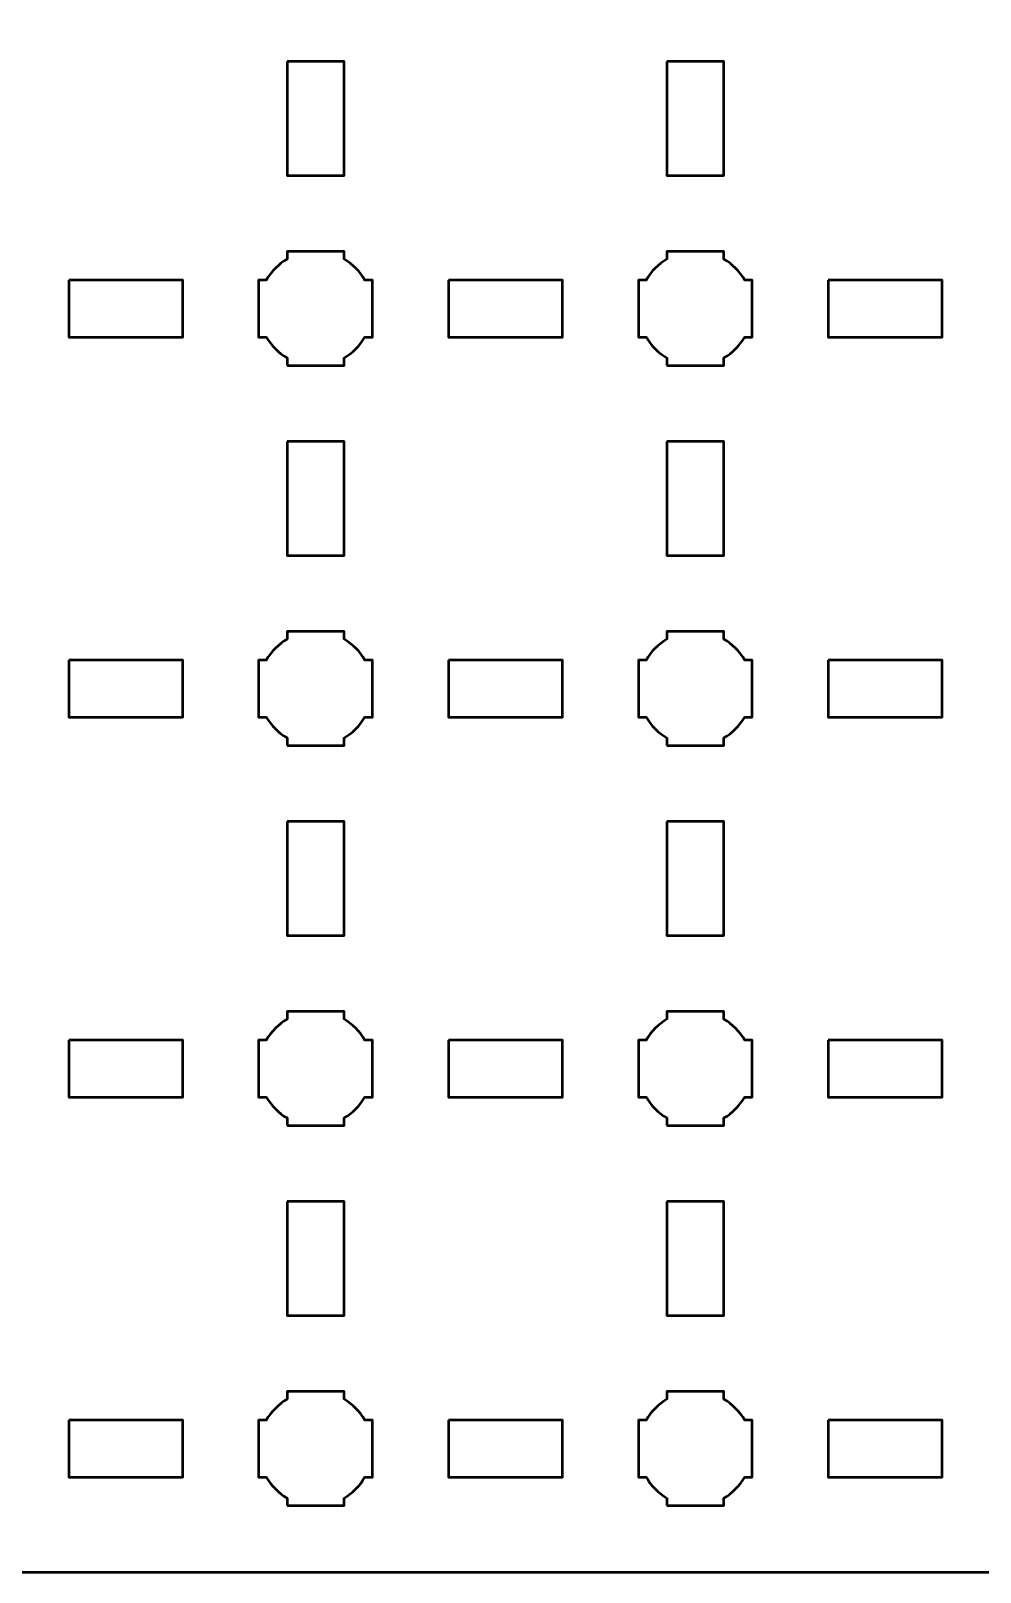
# Model space of a CAD drawing. Header units: centimetres. Extents: x -19.6 to 19.7, y -15.7 to 15.7.
# Drawn here: x -4.5 to 0.5, y -15.65 to -7.54 of the extents above; entities that cross this region are included whole.
import ezdxf

# ---------------------------------------------------------------- set-up
doc = ezdxf.new("R2010")
doc.units = ezdxf.units.CM
doc.header["$MEASUREMENT"] = 0
doc.layers.add('Layer 1', color=7, linetype='Continuous')

msp = doc.modelspace()

# ---------------------------------------------------------------- linework, layer by layer
at = {"layer": 'Layer 1', "lineweight": 53}
for points, knots in [([(-19.14991, 15.65004), (-19.14991, 15.65004), (19.15005, 15.65004), (19.15005, 15.65004), (19.15005, 15.65004), (19.42701, 15.65004), (19.65001, 15.42694), (19.65001, 15.14994), (19.65001, 15.14994), (19.65001, 15.14994), (19.65001, -15.14993), (19.65001, -15.14993), (19.65001, -15.14993), (19.65001, -15.42707), (19.42701, -15.65003), (19.15005, -15.65003), (19.15005, -15.65003), (19.15005, -15.65003), (-19.14991, -15.65003), (-19.14991, -15.65003), (-19.14991, -15.65003), (-19.42691, -15.65003), (-19.65, -15.42707), (-19.65, -15.14993), (-19.65, -15.14993), (-19.65, -15.14993), (-19.65, 15.14994), (-19.65, 15.14994), (-19.65, 15.14994), (-19.65, 15.42694), (-19.42691, 15.65004), (-19.14991, 15.65004)], [0, 0, 0, 0, 0.125, 0.125, 0.125, 0.125, 0.25, 0.25, 0.25, 0.25, 0.375, 0.375, 0.375, 0.375, 0.5, 0.5, 0.5, 0.5, 0.625, 0.625, 0.625, 0.625, 0.75, 0.75, 0.75, 0.75, 0.875, 0.875, 0.875, 0.875, 1, 1, 1, 1]), ([(-3.14992, -7.70001), (-3.14992, -7.70001), (-2.84991, -7.70001), (-2.84991, -7.70001), (-2.84991, -7.70001), (-2.84991, -7.70001), (-2.84991, -8.30001), (-2.84991, -8.30001), (-2.84991, -8.30001), (-2.84991, -8.30001), (-3.14992, -8.30001), (-3.14992, -8.30001), (-3.14992, -8.30001), (-3.14992, -8.30001), (-3.14992, -7.70001), (-3.14992, -7.70001)], [0, 0, 0, 0, 0.25, 0.25, 0.25, 0.25, 0.5, 0.5, 0.5, 0.5, 0.75, 0.75, 0.75, 0.75, 1, 1, 1, 1]), ([(-1.14998, -7.70001), (-1.14998, -7.70001), (-0.84998, -7.70001), (-0.84998, -7.70001), (-0.84998, -7.70001), (-0.84998, -7.70001), (-0.84998, -8.30001), (-0.84998, -8.30001), (-0.84998, -8.30001), (-0.84998, -8.30001), (-1.14998, -8.30001), (-1.14998, -8.30001), (-1.14998, -8.30001), (-1.14998, -8.30001), (-1.14998, -7.70001), (-1.14998, -7.70001)], [0, 0, 0, 0, 0.25, 0.25, 0.25, 0.25, 0.5, 0.5, 0.5, 0.5, 0.75, 0.75, 0.75, 0.75, 1, 1, 1, 1]), ([(-3.14992, -9.29989), (-3.14992, -9.29989), (-3.14992, -9.25978), (-3.14992, -9.25978), (-3.14992, -9.25978), (-3.19553, -9.23346), (-3.23345, -9.19543), (-3.25991, -9.14996), (-3.25991, -9.14996), (-3.25991, -9.14996), (-3.29999, -9.14996), (-3.29999, -9.14996), (-3.29999, -9.14996), (-3.29999, -9.14996), (-3.29999, -8.99989), (-3.29999, -8.99989), (-3.29999, -8.99989), (-3.29999, -8.99989), (-3.29999, -8.84996), (-3.29999, -8.84996), (-3.29999, -8.84996), (-3.29999, -8.84996), (-3.25991, -8.84996), (-3.25991, -8.84996), (-3.25991, -8.84996), (-3.23345, -8.80448), (-3.19553, -8.76645), (-3.14992, -8.74014), (-3.14992, -8.74014), (-3.14992, -8.74014), (-3.14992, -8.69988), (-3.14992, -8.69988), (-3.14992, -8.69988), (-3.14992, -8.69988), (-2.99999, -8.69988), (-2.99999, -8.69988), (-2.99999, -8.69988), (-2.99999, -8.69988), (-2.84991, -8.69988), (-2.84991, -8.69988), (-2.84991, -8.69988), (-2.84991, -8.69988), (-2.84991, -8.74014), (-2.84991, -8.74014), (-2.84991, -8.74014), (-2.80444, -8.76645), (-2.76655, -8.80448), (-2.74009, -8.84996), (-2.74009, -8.84996), (-2.74009, -8.84996), (-2.69998, -8.84996), (-2.69998, -8.84996), (-2.69998, -8.84996), (-2.69998, -8.84996), (-2.69998, -8.99989), (-2.69998, -8.99989), (-2.69998, -8.99989), (-2.69998, -8.99989), (-2.69998, -9.14996), (-2.69998, -9.14996), (-2.69998, -9.14996), (-2.69998, -9.14996), (-2.74009, -9.14996), (-2.74009, -9.14996), (-2.74009, -9.14996), (-2.76655, -9.19543), (-2.80444, -9.23346), (-2.84991, -9.25978), (-2.84991, -9.25978), (-2.84991, -9.25978), (-2.84991, -9.29989), (-2.84991, -9.29989), (-2.84991, -9.29989), (-2.84991, -9.29989), (-2.99999, -9.29989), (-2.99999, -9.29989), (-2.99999, -9.29989), (-2.99999, -9.29989), (-3.14992, -9.29989), (-3.14992, -9.29989)], [0, 0, 0, 0, 0.05, 0.05, 0.05, 0.05, 0.1, 0.1, 0.1, 0.1, 0.15, 0.15, 0.15, 0.15, 0.2, 0.2, 0.2, 0.2, 0.25, 0.25, 0.25, 0.25, 0.3, 0.3, 0.3, 0.3, 0.35, 0.35, 0.35, 0.35, 0.4, 0.4, 0.4, 0.4, 0.45, 0.45, 0.45, 0.45, 0.5, 0.5, 0.5, 0.5, 0.55, 0.55, 0.55, 0.55, 0.6, 0.6, 0.6, 0.6, 0.65, 0.65, 0.65, 0.65, 0.7, 0.7, 0.7, 0.7, 0.75, 0.75, 0.75, 0.75, 0.8, 0.8, 0.8, 0.8, 0.85, 0.85, 0.85, 0.85, 0.9, 0.9, 0.9, 0.9, 0.95, 0.95, 0.95, 0.95, 1, 1, 1, 1]), ([(-1.14998, -9.29989), (-1.14998, -9.29989), (-1.14998, -9.25978), (-1.14998, -9.25978), (-1.14998, -9.25978), (-1.1956, -9.23346), (-1.23349, -9.19543), (-1.2598, -9.14996), (-1.2598, -9.14996), (-1.2598, -9.14996), (-1.30006, -9.14996), (-1.30006, -9.14996), (-1.30006, -9.14996), (-1.30006, -9.14996), (-1.30006, -8.99989), (-1.30006, -8.99989), (-1.30006, -8.99989), (-1.30006, -8.99989), (-1.30006, -8.84996), (-1.30006, -8.84996), (-1.30006, -8.84996), (-1.30006, -8.84996), (-1.2598, -8.84996), (-1.2598, -8.84996), (-1.2598, -8.84996), (-1.23349, -8.80448), (-1.1956, -8.76645), (-1.14998, -8.74014), (-1.14998, -8.74014), (-1.14998, -8.74014), (-1.14998, -8.69988), (-1.14998, -8.69988), (-1.14998, -8.69988), (-1.14998, -8.69988), (-1.00005, -8.69988), (-1.00005, -8.69988), (-1.00005, -8.69988), (-1.00005, -8.69988), (-0.84998, -8.69988), (-0.84998, -8.69988), (-0.84998, -8.69988), (-0.84998, -8.69988), (-0.84998, -8.74014), (-0.84998, -8.74014), (-0.84998, -8.74014), (-0.80451, -8.76645), (-0.76648, -8.80448), (-0.74016, -8.84996), (-0.74016, -8.84996), (-0.74016, -8.84996), (-0.70005, -8.84996), (-0.70005, -8.84996), (-0.70005, -8.84996), (-0.70005, -8.84996), (-0.70005, -8.99989), (-0.70005, -8.99989), (-0.70005, -8.99989), (-0.70005, -8.99989), (-0.70005, -9.14996), (-0.70005, -9.14996), (-0.70005, -9.14996), (-0.70005, -9.14996), (-0.74016, -9.14996), (-0.74016, -9.14996), (-0.74016, -9.14996), (-0.76648, -9.19543), (-0.80451, -9.23346), (-0.84998, -9.25978), (-0.84998, -9.25978), (-0.84998, -9.25978), (-0.84998, -9.29989), (-0.84998, -9.29989), (-0.84998, -9.29989), (-0.84998, -9.29989), (-1.00005, -9.29989), (-1.00005, -9.29989), (-1.00005, -9.29989), (-1.00005, -9.29989), (-1.14998, -9.29989), (-1.14998, -9.29989)], [0, 0, 0, 0, 0.05, 0.05, 0.05, 0.05, 0.1, 0.1, 0.1, 0.1, 0.15, 0.15, 0.15, 0.15, 0.2, 0.2, 0.2, 0.2, 0.25, 0.25, 0.25, 0.25, 0.3, 0.3, 0.3, 0.3, 0.35, 0.35, 0.35, 0.35, 0.4, 0.4, 0.4, 0.4, 0.45, 0.45, 0.45, 0.45, 0.5, 0.5, 0.5, 0.5, 0.55, 0.55, 0.55, 0.55, 0.6, 0.6, 0.6, 0.6, 0.65, 0.65, 0.65, 0.65, 0.7, 0.7, 0.7, 0.7, 0.75, 0.75, 0.75, 0.75, 0.8, 0.8, 0.8, 0.8, 0.85, 0.85, 0.85, 0.85, 0.9, 0.9, 0.9, 0.9, 0.95, 0.95, 0.95, 0.95, 1, 1, 1, 1]), ([(-4.2999, -8.84996), (-4.2999, -8.84996), (-3.6999, -8.84996), (-3.6999, -8.84996), (-3.6999, -8.84996), (-3.6999, -8.84996), (-3.6999, -9.14996), (-3.6999, -9.14996), (-3.6999, -9.14996), (-3.6999, -9.14996), (-4.2999, -9.14996), (-4.2999, -9.14996), (-4.2999, -9.14996), (-4.2999, -9.14996), (-4.2999, -8.84996), (-4.2999, -8.84996)], [0, 0, 0, 0, 0.25, 0.25, 0.25, 0.25, 0.5, 0.5, 0.5, 0.5, 0.75, 0.75, 0.75, 0.75, 1, 1, 1, 1]), ([(-2.29997, -8.84996), (-2.29997, -8.84996), (-1.69996, -8.84996), (-1.69996, -8.84996), (-1.69996, -8.84996), (-1.69996, -8.84996), (-1.69996, -9.14996), (-1.69996, -9.14996), (-1.69996, -9.14996), (-1.69996, -9.14996), (-2.29997, -9.14996), (-2.29997, -9.14996), (-2.29997, -9.14996), (-2.29997, -9.14996), (-2.29997, -8.84996), (-2.29997, -8.84996)], [0, 0, 0, 0, 0.25, 0.25, 0.25, 0.25, 0.5, 0.5, 0.5, 0.5, 0.75, 0.75, 0.75, 0.75, 1, 1, 1, 1]), ([(-0.3, -8.84996), (-0.3, -8.84996), (0.3, -8.84996), (0.3, -8.84996), (0.3, -8.84996), (0.3, -8.84996), (0.3, -9.14996), (0.3, -9.14996), (0.3, -9.14996), (0.3, -9.14996), (-0.3, -9.14996), (-0.3, -9.14996), (-0.3, -9.14996), (-0.3, -9.14996), (-0.3, -8.84996), (-0.3, -8.84996)], [0, 0, 0, 0, 0.25, 0.25, 0.25, 0.25, 0.5, 0.5, 0.5, 0.5, 0.75, 0.75, 0.75, 0.75, 1, 1, 1, 1]), ([(-3.14992, -9.70008), (-3.14992, -9.70008), (-2.84991, -9.70008), (-2.84991, -9.70008), (-2.84991, -9.70008), (-2.84991, -9.70008), (-2.84991, -10.30008), (-2.84991, -10.30008), (-2.84991, -10.30008), (-2.84991, -10.30008), (-3.14992, -10.30008), (-3.14992, -10.30008), (-3.14992, -10.30008), (-3.14992, -10.30008), (-3.14992, -9.70008), (-3.14992, -9.70008)], [0, 0, 0, 0, 0.25, 0.25, 0.25, 0.25, 0.5, 0.5, 0.5, 0.5, 0.75, 0.75, 0.75, 0.75, 1, 1, 1, 1]), ([(-1.14998, -9.70008), (-1.14998, -9.70008), (-0.84998, -9.70008), (-0.84998, -9.70008), (-0.84998, -9.70008), (-0.84998, -9.70008), (-0.84998, -10.30008), (-0.84998, -10.30008), (-0.84998, -10.30008), (-0.84998, -10.30008), (-1.14998, -10.30008), (-1.14998, -10.30008), (-1.14998, -10.30008), (-1.14998, -10.30008), (-1.14998, -9.70008), (-1.14998, -9.70008)], [0, 0, 0, 0, 0.25, 0.25, 0.25, 0.25, 0.5, 0.5, 0.5, 0.5, 0.75, 0.75, 0.75, 0.75, 1, 1, 1, 1]), ([(-3.14992, -11.29996), (-3.14992, -11.29996), (-3.14992, -11.25975), (-3.14992, -11.25975), (-3.14992, -11.25975), (-3.19553, -11.23343), (-3.23345, -11.19551), (-3.25991, -11.14989), (-3.25991, -11.14989), (-3.25991, -11.14989), (-3.29999, -11.14989), (-3.29999, -11.14989), (-3.29999, -11.14989), (-3.29999, -11.14989), (-3.29999, -10.99996), (-3.29999, -10.99996), (-3.29999, -10.99996), (-3.29999, -10.99996), (-3.29999, -10.84992), (-3.29999, -10.84992), (-3.29999, -10.84992), (-3.29999, -10.84992), (-3.25991, -10.84992), (-3.25991, -10.84992), (-3.25991, -10.84992), (-3.23345, -10.80445), (-3.19553, -10.76639), (-3.14992, -10.74007), (-3.14992, -10.74007), (-3.14992, -10.74007), (-3.14992, -10.69999), (-3.14992, -10.69999), (-3.14992, -10.69999), (-3.14992, -10.69999), (-2.99999, -10.69999), (-2.99999, -10.69999), (-2.99999, -10.69999), (-2.99999, -10.69999), (-2.84991, -10.69999), (-2.84991, -10.69999), (-2.84991, -10.69999), (-2.84991, -10.69999), (-2.84991, -10.74007), (-2.84991, -10.74007), (-2.84991, -10.74007), (-2.80444, -10.76639), (-2.76655, -10.80445), (-2.74009, -10.84992), (-2.74009, -10.84992), (-2.74009, -10.84992), (-2.69998, -10.84992), (-2.69998, -10.84992), (-2.69998, -10.84992), (-2.69998, -10.84992), (-2.69998, -10.99996), (-2.69998, -10.99996), (-2.69998, -10.99996), (-2.69998, -10.99996), (-2.69998, -11.14989), (-2.69998, -11.14989), (-2.69998, -11.14989), (-2.69998, -11.14989), (-2.74009, -11.14989), (-2.74009, -11.14989), (-2.74009, -11.14989), (-2.76655, -11.19551), (-2.80444, -11.23343), (-2.84991, -11.25975), (-2.84991, -11.25975), (-2.84991, -11.25975), (-2.84991, -11.29996), (-2.84991, -11.29996), (-2.84991, -11.29996), (-2.84991, -11.29996), (-2.99999, -11.29996), (-2.99999, -11.29996), (-2.99999, -11.29996), (-2.99999, -11.29996), (-3.14992, -11.29996), (-3.14992, -11.29996)], [0, 0, 0, 0, 0.05, 0.05, 0.05, 0.05, 0.1, 0.1, 0.1, 0.1, 0.15, 0.15, 0.15, 0.15, 0.2, 0.2, 0.2, 0.2, 0.25, 0.25, 0.25, 0.25, 0.3, 0.3, 0.3, 0.3, 0.35, 0.35, 0.35, 0.35, 0.4, 0.4, 0.4, 0.4, 0.45, 0.45, 0.45, 0.45, 0.5, 0.5, 0.5, 0.5, 0.55, 0.55, 0.55, 0.55, 0.6, 0.6, 0.6, 0.6, 0.65, 0.65, 0.65, 0.65, 0.7, 0.7, 0.7, 0.7, 0.75, 0.75, 0.75, 0.75, 0.8, 0.8, 0.8, 0.8, 0.85, 0.85, 0.85, 0.85, 0.9, 0.9, 0.9, 0.9, 0.95, 0.95, 0.95, 0.95, 1, 1, 1, 1]), ([(-1.14998, -11.29996), (-1.14998, -11.29996), (-1.14998, -11.25975), (-1.14998, -11.25975), (-1.14998, -11.25975), (-1.1956, -11.23343), (-1.23349, -11.19551), (-1.2598, -11.14989), (-1.2598, -11.14989), (-1.2598, -11.14989), (-1.30006, -11.14989), (-1.30006, -11.14989), (-1.30006, -11.14989), (-1.30006, -11.14989), (-1.30006, -10.99996), (-1.30006, -10.99996), (-1.30006, -10.99996), (-1.30006, -10.99996), (-1.30006, -10.84992), (-1.30006, -10.84992), (-1.30006, -10.84992), (-1.30006, -10.84992), (-1.2598, -10.84992), (-1.2598, -10.84992), (-1.2598, -10.84992), (-1.23349, -10.80445), (-1.1956, -10.76639), (-1.14998, -10.74007), (-1.14998, -10.74007), (-1.14998, -10.74007), (-1.14998, -10.69999), (-1.14998, -10.69999), (-1.14998, -10.69999), (-1.14998, -10.69999), (-1.00005, -10.69999), (-1.00005, -10.69999), (-1.00005, -10.69999), (-1.00005, -10.69999), (-0.84998, -10.69999), (-0.84998, -10.69999), (-0.84998, -10.69999), (-0.84998, -10.69999), (-0.84998, -10.74007), (-0.84998, -10.74007), (-0.84998, -10.74007), (-0.80451, -10.76639), (-0.76648, -10.80445), (-0.74016, -10.84992), (-0.74016, -10.84992), (-0.74016, -10.84992), (-0.70005, -10.84992), (-0.70005, -10.84992), (-0.70005, -10.84992), (-0.70005, -10.84992), (-0.70005, -10.99996), (-0.70005, -10.99996), (-0.70005, -10.99996), (-0.70005, -10.99996), (-0.70005, -11.14989), (-0.70005, -11.14989), (-0.70005, -11.14989), (-0.70005, -11.14989), (-0.74016, -11.14989), (-0.74016, -11.14989), (-0.74016, -11.14989), (-0.76648, -11.19551), (-0.80451, -11.23343), (-0.84998, -11.25975), (-0.84998, -11.25975), (-0.84998, -11.25975), (-0.84998, -11.29996), (-0.84998, -11.29996), (-0.84998, -11.29996), (-0.84998, -11.29996), (-1.00005, -11.29996), (-1.00005, -11.29996), (-1.00005, -11.29996), (-1.00005, -11.29996), (-1.14998, -11.29996), (-1.14998, -11.29996)], [0, 0, 0, 0, 0.05, 0.05, 0.05, 0.05, 0.1, 0.1, 0.1, 0.1, 0.15, 0.15, 0.15, 0.15, 0.2, 0.2, 0.2, 0.2, 0.25, 0.25, 0.25, 0.25, 0.3, 0.3, 0.3, 0.3, 0.35, 0.35, 0.35, 0.35, 0.4, 0.4, 0.4, 0.4, 0.45, 0.45, 0.45, 0.45, 0.5, 0.5, 0.5, 0.5, 0.55, 0.55, 0.55, 0.55, 0.6, 0.6, 0.6, 0.6, 0.65, 0.65, 0.65, 0.65, 0.7, 0.7, 0.7, 0.7, 0.75, 0.75, 0.75, 0.75, 0.8, 0.8, 0.8, 0.8, 0.85, 0.85, 0.85, 0.85, 0.9, 0.9, 0.9, 0.9, 0.95, 0.95, 0.95, 0.95, 1, 1, 1, 1]), ([(-4.2999, -10.85003), (-4.2999, -10.85003), (-3.6999, -10.85003), (-3.6999, -10.85003), (-3.6999, -10.85003), (-3.6999, -10.85003), (-3.6999, -11.15003), (-3.6999, -11.15003), (-3.6999, -11.15003), (-3.6999, -11.15003), (-4.2999, -11.15003), (-4.2999, -11.15003), (-4.2999, -11.15003), (-4.2999, -11.15003), (-4.2999, -10.85003), (-4.2999, -10.85003)], [0, 0, 0, 0, 0.25, 0.25, 0.25, 0.25, 0.5, 0.5, 0.5, 0.5, 0.75, 0.75, 0.75, 0.75, 1, 1, 1, 1]), ([(-2.29997, -10.85003), (-2.29997, -10.85003), (-1.69996, -10.85003), (-1.69996, -10.85003), (-1.69996, -10.85003), (-1.69996, -10.85003), (-1.69996, -11.15003), (-1.69996, -11.15003), (-1.69996, -11.15003), (-1.69996, -11.15003), (-2.29997, -11.15003), (-2.29997, -11.15003), (-2.29997, -11.15003), (-2.29997, -11.15003), (-2.29997, -10.85003), (-2.29997, -10.85003)], [0, 0, 0, 0, 0.25, 0.25, 0.25, 0.25, 0.5, 0.5, 0.5, 0.5, 0.75, 0.75, 0.75, 0.75, 1, 1, 1, 1]), ([(-0.3, -10.85003), (-0.3, -10.85003), (0.3, -10.85003), (0.3, -10.85003), (0.3, -10.85003), (0.3, -10.85003), (0.3, -11.15003), (0.3, -11.15003), (0.3, -11.15003), (0.3, -11.15003), (-0.3, -11.15003), (-0.3, -11.15003), (-0.3, -11.15003), (-0.3, -11.15003), (-0.3, -10.85003), (-0.3, -10.85003)], [0, 0, 0, 0, 0.25, 0.25, 0.25, 0.25, 0.5, 0.5, 0.5, 0.5, 0.75, 0.75, 0.75, 0.75, 1, 1, 1, 1]), ([(-3.14992, -11.70001), (-3.14992, -11.70001), (-2.84991, -11.70001), (-2.84991, -11.70001), (-2.84991, -11.70001), (-2.84991, -11.70001), (-2.84991, -12.30002), (-2.84991, -12.30002), (-2.84991, -12.30002), (-2.84991, -12.30002), (-3.14992, -12.30002), (-3.14992, -12.30002), (-3.14992, -12.30002), (-3.14992, -12.30002), (-3.14992, -11.70001), (-3.14992, -11.70001)], [0, 0, 0, 0, 0.25, 0.25, 0.25, 0.25, 0.5, 0.5, 0.5, 0.5, 0.75, 0.75, 0.75, 0.75, 1, 1, 1, 1]), ([(-1.14998, -11.70001), (-1.14998, -11.70001), (-0.84998, -11.70001), (-0.84998, -11.70001), (-0.84998, -11.70001), (-0.84998, -11.70001), (-0.84998, -12.30002), (-0.84998, -12.30002), (-0.84998, -12.30002), (-0.84998, -12.30002), (-1.14998, -12.30002), (-1.14998, -12.30002), (-1.14998, -12.30002), (-1.14998, -12.30002), (-1.14998, -11.70001), (-1.14998, -11.70001)], [0, 0, 0, 0, 0.25, 0.25, 0.25, 0.25, 0.5, 0.5, 0.5, 0.5, 0.75, 0.75, 0.75, 0.75, 1, 1, 1, 1]), ([(-3.14992, -13.29993), (-3.14992, -13.29993), (-3.14992, -13.25982), (-3.14992, -13.25982), (-3.14992, -13.25982), (-3.19553, -13.2335), (-3.23345, -13.19547), (-3.25991, -13.15), (-3.25991, -13.15), (-3.25991, -13.15), (-3.29999, -13.15), (-3.29999, -13.15), (-3.29999, -13.15), (-3.29999, -13.15), (-3.29999, -12.99993), (-3.29999, -12.99993), (-3.29999, -12.99993), (-3.29999, -12.99993), (-3.29999, -12.85), (-3.29999, -12.85), (-3.29999, -12.85), (-3.29999, -12.85), (-3.25991, -12.85), (-3.25991, -12.85), (-3.25991, -12.85), (-3.23345, -12.80438), (-3.19553, -12.7665), (-3.14992, -12.74018), (-3.14992, -12.74018), (-3.14992, -12.74018), (-3.14992, -12.69993), (-3.14992, -12.69993), (-3.14992, -12.69993), (-3.14992, -12.69993), (-2.99999, -12.69993), (-2.99999, -12.69993), (-2.99999, -12.69993), (-2.99999, -12.69993), (-2.84991, -12.69993), (-2.84991, -12.69993), (-2.84991, -12.69993), (-2.84991, -12.69993), (-2.84991, -12.74018), (-2.84991, -12.74018), (-2.84991, -12.74018), (-2.80444, -12.7665), (-2.76655, -12.80438), (-2.74009, -12.85), (-2.74009, -12.85), (-2.74009, -12.85), (-2.69998, -12.85), (-2.69998, -12.85), (-2.69998, -12.85), (-2.69998, -12.85), (-2.69998, -12.99993), (-2.69998, -12.99993), (-2.69998, -12.99993), (-2.69998, -12.99993), (-2.69998, -13.15), (-2.69998, -13.15), (-2.69998, -13.15), (-2.69998, -13.15), (-2.74009, -13.15), (-2.74009, -13.15), (-2.74009, -13.15), (-2.76655, -13.19547), (-2.80444, -13.2335), (-2.84991, -13.25982), (-2.84991, -13.25982), (-2.84991, -13.25982), (-2.84991, -13.29993), (-2.84991, -13.29993), (-2.84991, -13.29993), (-2.84991, -13.29993), (-2.99999, -13.29993), (-2.99999, -13.29993), (-2.99999, -13.29993), (-2.99999, -13.29993), (-3.14992, -13.29993), (-3.14992, -13.29993)], [0, 0, 0, 0, 0.05, 0.05, 0.05, 0.05, 0.1, 0.1, 0.1, 0.1, 0.15, 0.15, 0.15, 0.15, 0.2, 0.2, 0.2, 0.2, 0.25, 0.25, 0.25, 0.25, 0.3, 0.3, 0.3, 0.3, 0.35, 0.35, 0.35, 0.35, 0.4, 0.4, 0.4, 0.4, 0.45, 0.45, 0.45, 0.45, 0.5, 0.5, 0.5, 0.5, 0.55, 0.55, 0.55, 0.55, 0.6, 0.6, 0.6, 0.6, 0.65, 0.65, 0.65, 0.65, 0.7, 0.7, 0.7, 0.7, 0.75, 0.75, 0.75, 0.75, 0.8, 0.8, 0.8, 0.8, 0.85, 0.85, 0.85, 0.85, 0.9, 0.9, 0.9, 0.9, 0.95, 0.95, 0.95, 0.95, 1, 1, 1, 1]), ([(-1.14998, -13.29993), (-1.14998, -13.29993), (-1.14998, -13.25982), (-1.14998, -13.25982), (-1.14998, -13.25982), (-1.1956, -13.2335), (-1.23349, -13.19547), (-1.2598, -13.15), (-1.2598, -13.15), (-1.2598, -13.15), (-1.30006, -13.15), (-1.30006, -13.15), (-1.30006, -13.15), (-1.30006, -13.15), (-1.30006, -12.99993), (-1.30006, -12.99993), (-1.30006, -12.99993), (-1.30006, -12.99993), (-1.30006, -12.85), (-1.30006, -12.85), (-1.30006, -12.85), (-1.30006, -12.85), (-1.2598, -12.85), (-1.2598, -12.85), (-1.2598, -12.85), (-1.23349, -12.80438), (-1.1956, -12.7665), (-1.14998, -12.74018), (-1.14998, -12.74018), (-1.14998, -12.74018), (-1.14998, -12.69993), (-1.14998, -12.69993), (-1.14998, -12.69993), (-1.14998, -12.69993), (-1.00005, -12.69993), (-1.00005, -12.69993), (-1.00005, -12.69993), (-1.00005, -12.69993), (-0.84998, -12.69993), (-0.84998, -12.69993), (-0.84998, -12.69993), (-0.84998, -12.69993), (-0.84998, -12.74018), (-0.84998, -12.74018), (-0.84998, -12.74018), (-0.80451, -12.7665), (-0.76648, -12.80438), (-0.74016, -12.85), (-0.74016, -12.85), (-0.74016, -12.85), (-0.70005, -12.85), (-0.70005, -12.85), (-0.70005, -12.85), (-0.70005, -12.85), (-0.70005, -12.99993), (-0.70005, -12.99993), (-0.70005, -12.99993), (-0.70005, -12.99993), (-0.70005, -13.15), (-0.70005, -13.15), (-0.70005, -13.15), (-0.70005, -13.15), (-0.74016, -13.15), (-0.74016, -13.15), (-0.74016, -13.15), (-0.76648, -13.19547), (-0.80451, -13.2335), (-0.84998, -13.25982), (-0.84998, -13.25982), (-0.84998, -13.25982), (-0.84998, -13.29993), (-0.84998, -13.29993), (-0.84998, -13.29993), (-0.84998, -13.29993), (-1.00005, -13.29993), (-1.00005, -13.29993), (-1.00005, -13.29993), (-1.00005, -13.29993), (-1.14998, -13.29993), (-1.14998, -13.29993)], [0, 0, 0, 0, 0.05, 0.05, 0.05, 0.05, 0.1, 0.1, 0.1, 0.1, 0.15, 0.15, 0.15, 0.15, 0.2, 0.2, 0.2, 0.2, 0.25, 0.25, 0.25, 0.25, 0.3, 0.3, 0.3, 0.3, 0.35, 0.35, 0.35, 0.35, 0.4, 0.4, 0.4, 0.4, 0.45, 0.45, 0.45, 0.45, 0.5, 0.5, 0.5, 0.5, 0.55, 0.55, 0.55, 0.55, 0.6, 0.6, 0.6, 0.6, 0.65, 0.65, 0.65, 0.65, 0.7, 0.7, 0.7, 0.7, 0.75, 0.75, 0.75, 0.75, 0.8, 0.8, 0.8, 0.8, 0.85, 0.85, 0.85, 0.85, 0.9, 0.9, 0.9, 0.9, 0.95, 0.95, 0.95, 0.95, 1, 1, 1, 1]), ([(-4.2999, -12.85), (-4.2999, -12.85), (-3.6999, -12.85), (-3.6999, -12.85), (-3.6999, -12.85), (-3.6999, -12.85), (-3.6999, -13.15), (-3.6999, -13.15), (-3.6999, -13.15), (-3.6999, -13.15), (-4.2999, -13.15), (-4.2999, -13.15), (-4.2999, -13.15), (-4.2999, -13.15), (-4.2999, -12.85), (-4.2999, -12.85)], [0, 0, 0, 0, 0.25, 0.25, 0.25, 0.25, 0.5, 0.5, 0.5, 0.5, 0.75, 0.75, 0.75, 0.75, 1, 1, 1, 1]), ([(-2.29997, -12.85), (-2.29997, -12.85), (-1.69996, -12.85), (-1.69996, -12.85), (-1.69996, -12.85), (-1.69996, -12.85), (-1.69996, -13.15), (-1.69996, -13.15), (-1.69996, -13.15), (-1.69996, -13.15), (-2.29997, -13.15), (-2.29997, -13.15), (-2.29997, -13.15), (-2.29997, -13.15), (-2.29997, -12.85), (-2.29997, -12.85)], [0, 0, 0, 0, 0.25, 0.25, 0.25, 0.25, 0.5, 0.5, 0.5, 0.5, 0.75, 0.75, 0.75, 0.75, 1, 1, 1, 1]), ([(-0.3, -12.85), (-0.3, -12.85), (0.3, -12.85), (0.3, -12.85), (0.3, -12.85), (0.3, -12.85), (0.3, -13.15), (0.3, -13.15), (0.3, -13.15), (0.3, -13.15), (-0.3, -13.15), (-0.3, -13.15), (-0.3, -13.15), (-0.3, -13.15), (-0.3, -12.85), (-0.3, -12.85)], [0, 0, 0, 0, 0.25, 0.25, 0.25, 0.25, 0.5, 0.5, 0.5, 0.5, 0.75, 0.75, 0.75, 0.75, 1, 1, 1, 1]), ([(-3.14992, -13.69998), (-3.14992, -13.69998), (-2.84991, -13.69998), (-2.84991, -13.69998), (-2.84991, -13.69998), (-2.84991, -13.69998), (-2.84991, -14.29998), (-2.84991, -14.29998), (-2.84991, -14.29998), (-2.84991, -14.29998), (-3.14992, -14.29998), (-3.14992, -14.29998), (-3.14992, -14.29998), (-3.14992, -14.29998), (-3.14992, -13.69998), (-3.14992, -13.69998)], [0, 0, 0, 0, 0.25, 0.25, 0.25, 0.25, 0.5, 0.5, 0.5, 0.5, 0.75, 0.75, 0.75, 0.75, 1, 1, 1, 1]), ([(-1.14998, -13.69998), (-1.14998, -13.69998), (-0.84998, -13.69998), (-0.84998, -13.69998), (-0.84998, -13.69998), (-0.84998, -13.69998), (-0.84998, -14.29998), (-0.84998, -14.29998), (-0.84998, -14.29998), (-0.84998, -14.29998), (-1.14998, -14.29998), (-1.14998, -14.29998), (-1.14998, -14.29998), (-1.14998, -14.29998), (-1.14998, -13.69998), (-1.14998, -13.69998)], [0, 0, 0, 0, 0.25, 0.25, 0.25, 0.25, 0.5, 0.5, 0.5, 0.5, 0.75, 0.75, 0.75, 0.75, 1, 1, 1, 1]), ([(-3.14992, -15.3), (-3.14992, -15.3), (-3.14992, -15.25975), (-3.14992, -15.25975), (-3.14992, -15.25975), (-3.19553, -15.23343), (-3.23345, -15.19541), (-3.25991, -15.14993), (-3.25991, -15.14993), (-3.25991, -15.14993), (-3.29999, -15.14993), (-3.29999, -15.14993), (-3.29999, -15.14993), (-3.29999, -15.14993), (-3.29999, -15), (-3.29999, -15), (-3.29999, -15), (-3.29999, -15), (-3.29999, -14.84993), (-3.29999, -14.84993), (-3.29999, -14.84993), (-3.29999, -14.84993), (-3.25991, -14.84993), (-3.25991, -14.84993), (-3.25991, -14.84993), (-3.23345, -14.80446), (-3.19553, -14.76643), (-3.14992, -14.74011), (-3.14992, -14.74011), (-3.14992, -14.74011), (-3.14992, -14.7), (-3.14992, -14.7), (-3.14992, -14.7), (-3.14992, -14.7), (-2.99999, -14.7), (-2.99999, -14.7), (-2.99999, -14.7), (-2.99999, -14.7), (-2.84991, -14.7), (-2.84991, -14.7), (-2.84991, -14.7), (-2.84991, -14.7), (-2.84991, -14.74011), (-2.84991, -14.74011), (-2.84991, -14.74011), (-2.80444, -14.76643), (-2.76655, -14.80446), (-2.74009, -14.84993), (-2.74009, -14.84993), (-2.74009, -14.84993), (-2.69998, -14.84993), (-2.69998, -14.84993), (-2.69998, -14.84993), (-2.69998, -14.84993), (-2.69998, -15), (-2.69998, -15), (-2.69998, -15), (-2.69998, -15), (-2.69998, -15.14993), (-2.69998, -15.14993), (-2.69998, -15.14993), (-2.69998, -15.14993), (-2.74009, -15.14993), (-2.74009, -15.14993), (-2.74009, -15.14993), (-2.76655, -15.19541), (-2.80444, -15.23343), (-2.84991, -15.25975), (-2.84991, -15.25975), (-2.84991, -15.25975), (-2.84991, -15.3), (-2.84991, -15.3), (-2.84991, -15.3), (-2.84991, -15.3), (-2.99999, -15.3), (-2.99999, -15.3), (-2.99999, -15.3), (-2.99999, -15.3), (-3.14992, -15.3), (-3.14992, -15.3)], [0, 0, 0, 0, 0.05, 0.05, 0.05, 0.05, 0.1, 0.1, 0.1, 0.1, 0.15, 0.15, 0.15, 0.15, 0.2, 0.2, 0.2, 0.2, 0.25, 0.25, 0.25, 0.25, 0.3, 0.3, 0.3, 0.3, 0.35, 0.35, 0.35, 0.35, 0.4, 0.4, 0.4, 0.4, 0.45, 0.45, 0.45, 0.45, 0.5, 0.5, 0.5, 0.5, 0.55, 0.55, 0.55, 0.55, 0.6, 0.6, 0.6, 0.6, 0.65, 0.65, 0.65, 0.65, 0.7, 0.7, 0.7, 0.7, 0.75, 0.75, 0.75, 0.75, 0.8, 0.8, 0.8, 0.8, 0.85, 0.85, 0.85, 0.85, 0.9, 0.9, 0.9, 0.9, 0.95, 0.95, 0.95, 0.95, 1, 1, 1, 1]), ([(-1.14998, -15.3), (-1.14998, -15.3), (-1.14998, -15.25975), (-1.14998, -15.25975), (-1.14998, -15.25975), (-1.1956, -15.23343), (-1.23349, -15.19541), (-1.2598, -15.14993), (-1.2598, -15.14993), (-1.2598, -15.14993), (-1.30006, -15.14993), (-1.30006, -15.14993), (-1.30006, -15.14993), (-1.30006, -15.14993), (-1.30006, -15), (-1.30006, -15), (-1.30006, -15), (-1.30006, -15), (-1.30006, -14.84993), (-1.30006, -14.84993), (-1.30006, -14.84993), (-1.30006, -14.84993), (-1.2598, -14.84993), (-1.2598, -14.84993), (-1.2598, -14.84993), (-1.23349, -14.80446), (-1.1956, -14.76643), (-1.14998, -14.74011), (-1.14998, -14.74011), (-1.14998, -14.74011), (-1.14998, -14.7), (-1.14998, -14.7), (-1.14998, -14.7), (-1.14998, -14.7), (-1.00005, -14.7), (-1.00005, -14.7), (-1.00005, -14.7), (-1.00005, -14.7), (-0.84998, -14.7), (-0.84998, -14.7), (-0.84998, -14.7), (-0.84998, -14.7), (-0.84998, -14.74011), (-0.84998, -14.74011), (-0.84998, -14.74011), (-0.80451, -14.76643), (-0.76648, -14.80446), (-0.74016, -14.84993), (-0.74016, -14.84993), (-0.74016, -14.84993), (-0.70005, -14.84993), (-0.70005, -14.84993), (-0.70005, -14.84993), (-0.70005, -14.84993), (-0.70005, -15), (-0.70005, -15), (-0.70005, -15), (-0.70005, -15), (-0.70005, -15.14993), (-0.70005, -15.14993), (-0.70005, -15.14993), (-0.70005, -15.14993), (-0.74016, -15.14993), (-0.74016, -15.14993), (-0.74016, -15.14993), (-0.76648, -15.19541), (-0.80451, -15.23343), (-0.84998, -15.25975), (-0.84998, -15.25975), (-0.84998, -15.25975), (-0.84998, -15.3), (-0.84998, -15.3), (-0.84998, -15.3), (-0.84998, -15.3), (-1.00005, -15.3), (-1.00005, -15.3), (-1.00005, -15.3), (-1.00005, -15.3), (-1.14998, -15.3), (-1.14998, -15.3)], [0, 0, 0, 0, 0.05, 0.05, 0.05, 0.05, 0.1, 0.1, 0.1, 0.1, 0.15, 0.15, 0.15, 0.15, 0.2, 0.2, 0.2, 0.2, 0.25, 0.25, 0.25, 0.25, 0.3, 0.3, 0.3, 0.3, 0.35, 0.35, 0.35, 0.35, 0.4, 0.4, 0.4, 0.4, 0.45, 0.45, 0.45, 0.45, 0.5, 0.5, 0.5, 0.5, 0.55, 0.55, 0.55, 0.55, 0.6, 0.6, 0.6, 0.6, 0.65, 0.65, 0.65, 0.65, 0.7, 0.7, 0.7, 0.7, 0.75, 0.75, 0.75, 0.75, 0.8, 0.8, 0.8, 0.8, 0.85, 0.85, 0.85, 0.85, 0.9, 0.9, 0.9, 0.9, 0.95, 0.95, 0.95, 0.95, 1, 1, 1, 1]), ([(-4.2999, -14.84993), (-4.2999, -14.84993), (-3.6999, -14.84993), (-3.6999, -14.84993), (-3.6999, -14.84993), (-3.6999, -14.84993), (-3.6999, -15.14993), (-3.6999, -15.14993), (-3.6999, -15.14993), (-3.6999, -15.14993), (-4.2999, -15.14993), (-4.2999, -15.14993), (-4.2999, -15.14993), (-4.2999, -15.14993), (-4.2999, -14.84993), (-4.2999, -14.84993)], [0, 0, 0, 0, 0.25, 0.25, 0.25, 0.25, 0.5, 0.5, 0.5, 0.5, 0.75, 0.75, 0.75, 0.75, 1, 1, 1, 1]), ([(-2.29997, -14.84993), (-2.29997, -14.84993), (-1.69996, -14.84993), (-1.69996, -14.84993), (-1.69996, -14.84993), (-1.69996, -14.84993), (-1.69996, -15.14993), (-1.69996, -15.14993), (-1.69996, -15.14993), (-1.69996, -15.14993), (-2.29997, -15.14993), (-2.29997, -15.14993), (-2.29997, -15.14993), (-2.29997, -15.14993), (-2.29997, -14.84993), (-2.29997, -14.84993)], [0, 0, 0, 0, 0.25, 0.25, 0.25, 0.25, 0.5, 0.5, 0.5, 0.5, 0.75, 0.75, 0.75, 0.75, 1, 1, 1, 1]), ([(-0.3, -14.84993), (-0.3, -14.84993), (0.3, -14.84993), (0.3, -14.84993), (0.3, -14.84993), (0.3, -14.84993), (0.3, -15.14993), (0.3, -15.14993), (0.3, -15.14993), (0.3, -15.14993), (-0.3, -15.14993), (-0.3, -15.14993), (-0.3, -15.14993), (-0.3, -15.14993), (-0.3, -14.84993), (-0.3, -14.84993)], [0, 0, 0, 0, 0.25, 0.25, 0.25, 0.25, 0.5, 0.5, 0.5, 0.5, 0.75, 0.75, 0.75, 0.75, 1, 1, 1, 1])]:
    msp.add_open_spline(points, degree=3, knots=knots, dxfattribs=at)

doc.saveas('drawing.dxf')
